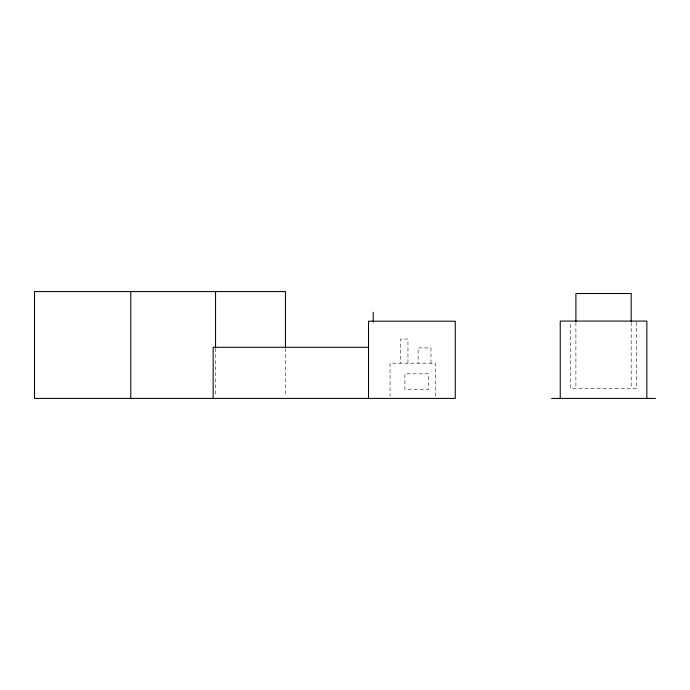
<?xml version="1.0" encoding="UTF-8"?>
<svg xmlns="http://www.w3.org/2000/svg" width="690" height="690" viewBox="0 0 690 690"><rect width="100%" height="100%" fill="white"/><g stroke="black" fill="none" stroke-linecap="round" stroke-linejoin="round"><path stroke-width="0.52" stroke-dasharray="3.45 2.59" d="M636.499 322.152L636.499 388.668L570.587 388.668L570.587 322.152M631.186 322.385L631.186 388.668M575.9 322.385L575.9 388.668M435.433 396.284L435.433 363.207L390.066 363.207L390.066 396.284M430.974 363.207L430.974 347.915L418.088 347.915L418.088 363.207M407.954 363.207L407.954 339.031L400.726 339.031L400.726 363.207M373.247 322.549L373.247 323.291M285.453 348.355L285.453 396.284M215.556 348.355L215.556 396.284M428.421 373.816L404.901 373.816L404.901 389.565L428.421 389.565L428.421 373.816"/><path stroke-width="1.03" d="M368.52 347.286L213.15 347.286L213.15 398.415M551.586 398.415L655.5 398.415M646.858 398.415L646.858 321.083L560.237 321.083L560.237 398.415M631.186 321.316L631.186 293.517L575.9 293.517L575.9 321.316M373.247 312.208L373.247 321.669M368.52 398.415L368.52 321.204L455.271 321.204L455.271 398.415L34.5 398.415L34.5 291.585L285.453 291.585L285.453 347.286M215.556 291.585L215.556 347.286M130.781 291.585L130.781 398.415"/></g></svg>
